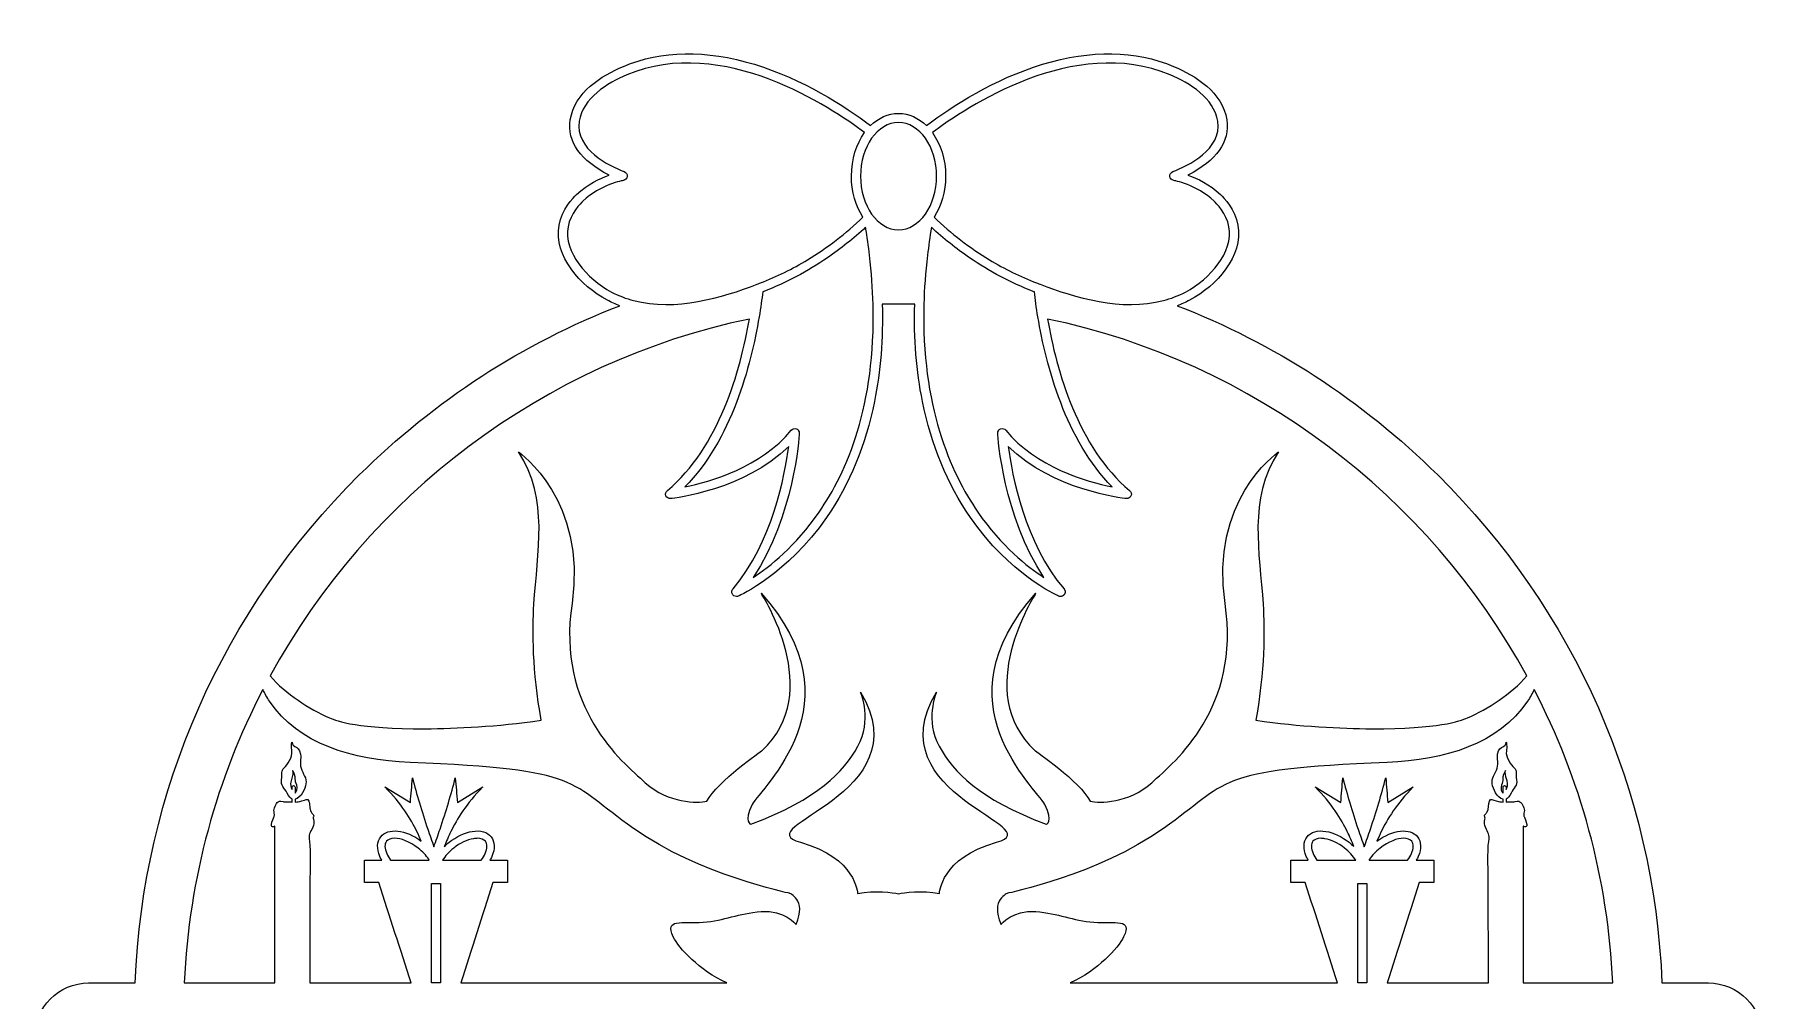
# Model space of a CAD drawing. Extents: x 106 to 1895, y -1900 to -99.
# Drawn here: x 106 to 1895, y -1099 to -99 of the extents above; entities that cross this region are included whole.
import ezdxf

# ---------------------------------------------------------------- set-up
doc = ezdxf.new("R2010")
doc.units = 0
doc.header["$MEASUREMENT"] = 0
doc.layers.add('Layer 1', color=7, linetype='Continuous')

msp = doc.modelspace()

# ---------------------------------------------------------------- linework, layer by layer
at = {"layer": 'Layer 1', "lineweight": 0}
for points in [[(526.2, -977.7), (526.2, -1080.7), (516.9, -1080.7), (516.9, -977.7), (526.2, -977.7)], [(1475.9, -1080.7), (1475.9, -977.7), (1485.2, -977.7), (1485.2, -1080.7), (1475.9, -1080.7)]]:
    msp.add_lwpolyline(points, dxfattribs=at)
for points, knots in [([(703.4, -365.7), (677.6, -352.1), (653.8, -324.4), (658.3, -298.1), (660.7, -284.5), (671.5, -273.7), (673.7, -271.6), (691.7, -254.5), (715.3, -250.3), (715.6, -250.2), (717.7, -249.9), (719.3, -248.1), (719.5, -246), (719.7, -243.9), (718.5, -241.9), (716.5, -241.1), (701, -235.1), (665.4, -218), (669.9, -189), (673.7, -164.8), (698.9, -149.5), (719.3, -140.9), (818.4, -99.3), (931.2, -174.9), (965.3, -200.7), (956.8, -212.4), (951.7, -228.3), (951.7, -245.8), (951.7, -262), (956.2, -276.9), (963.6, -288.3), (945.8, -305.2), (926.6, -319.9), (906.2, -332.3), (890.7, -341.7), (874.4, -349.7), (857.5, -356.3), (856.4, -356.8), (855.3, -357.1), (854.1, -357.6), (854, -357.7), (854, -357.7), (854, -357.7), (818, -371.4), (769.5, -385.9), (726.2, -374.5), (718.4, -372.5), (710.8, -369.6), (703.4, -365.7)], [0, 0, 0, 0, 1, 1, 1, 2, 2, 2, 3, 3, 3, 4, 4, 4, 5, 5, 5, 6, 6, 6, 7, 7, 7, 8, 8, 8, 9, 9, 9, 10, 10, 10, 11, 11, 11, 12, 12, 12, 13, 13, 13, 14, 14, 14, 15, 15, 15, 16, 16, 16, 16]), ([(1281.5, -140.9), (1302, -149.5), (1327.1, -164.8), (1330.9, -189), (1335.5, -218), (1299.8, -235.1), (1284.3, -241.1), (1282.3, -241.9), (1281.2, -243.9), (1281.3, -246), (1281.5, -248.1), (1283.1, -249.9), (1285.3, -250.2), (1285.5, -250.3), (1309.1, -254.5), (1327.1, -271.6), (1329.3, -273.7), (1340.2, -284.5), (1342.5, -298.1), (1347.1, -324.4), (1323.3, -352.1), (1297.4, -365.7), (1290, -369.6), (1282.4, -372.5), (1274.6, -374.5), (1231.4, -385.9), (1182.8, -371.4), (1147, -357.7), (1146.9, -357.7), (1146.8, -357.7), (1146.7, -357.6), (1145.6, -357.1), (1144.4, -356.7), (1143.3, -356.3), (1126.4, -349.7), (1110.2, -341.7), (1094.6, -332.3), (1074.2, -319.9), (1055.1, -305.2), (1037.2, -288.3), (1044.6, -276.9), (1049.2, -262), (1049.2, -245.8), (1049.2, -228.3), (1044, -212.4), (1035.5, -200.7), (1069.7, -174.9), (1182.4, -99.3), (1281.5, -140.9)], [0, 0, 0, 0, 1, 1, 1, 2, 2, 2, 3, 3, 3, 4, 4, 4, 5, 5, 5, 6, 6, 6, 7, 7, 7, 8, 8, 8, 9, 9, 9, 10, 10, 10, 11, 11, 11, 12, 12, 12, 13, 13, 13, 14, 14, 14, 15, 15, 15, 16, 16, 16, 16]), ([(1838.9, -1080.7), (1838.9, -1080.7), (1790.8, -1080.7), (1790.8, -1080.7), (1782.6, -881.8), (1700.8, -695.9), (1558.6, -555), (1480.4, -477.5), (1388.8, -418.4), (1288.9, -379.8), (1293.3, -378.2), (1297.6, -376.3), (1301.8, -374.1), (1329.8, -359.3), (1357.4, -328.7), (1351.8, -296.5), (1349, -280.4), (1337.2, -268.1), (1333.7, -264.7), (1322.4, -254.1), (1309.5, -248), (1300.1, -244.6), (1329.2, -230.2), (1343.7, -209.9), (1340.3, -187.6), (1335.7, -159), (1307.8, -141.7), (1285.2, -132.2), (1245.5, -115.5), (1199.9, -114.8), (1149.6, -130), (1099.3, -145.3), (1056.6, -172.9), (1029.3, -193.5), (1021.2, -185.5), (1011.3, -180.8), (1000.4, -180.8), (989.6, -180.8), (979.6, -185.5), (971.5, -193.5), (944.2, -172.9), (901.5, -145.3), (851.2, -130), (800.9, -114.8), (755.3, -115.5), (715.6, -132.2), (693, -141.7), (665.1, -159), (660.6, -187.6), (657.1, -209.9), (671.7, -230.2), (700.8, -244.6), (691.4, -248), (678.5, -254.1), (667.2, -264.7), (663.6, -268.1), (651.8, -280.4), (649, -296.5), (643.5, -328.7), (671, -359.3), (699, -374.1), (703.2, -376.3), (707.5, -378.2), (711.9, -379.8), (612.1, -418.4), (520.4, -477.5), (442.2, -555), (300.1, -695.9), (218.2, -881.8), (210.1, -1080.7), (210.1, -1080.7), (161.9, -1080.7), (161.9, -1080.7), (131.1, -1080.7), (106, -1105.8), (106, -1136.7), (106, -1136.7), (106, -1405.5), (106, -1405.5), (106, -1436.4), (131.1, -1461.5), (161.9, -1461.5), (161.9, -1461.5), (290.2, -1461.5), (290.2, -1461.5), (353, -1588.6), (448.8, -1696.4), (568.2, -1773.9), (695.5, -1856.4), (843.3, -1900.1), (995.7, -1900.1), (997.3, -1900.1), (998.8, -1900.1), (1000.4, -1900), (1002, -1900.1), (1003.6, -1900.1), (1005.1, -1900.1), (1157.5, -1900.1), (1305.3, -1856.4), (1432.6, -1773.9), (1552, -1696.4), (1647.8, -1588.6), (1710.6, -1461.5), (1710.6, -1461.5), (1838.9, -1461.5), (1838.9, -1461.5), (1869.7, -1461.5), (1894.8, -1436.4), (1894.8, -1405.5), (1894.8, -1405.5), (1894.8, -1136.7), (1894.8, -1136.7), (1894.8, -1105.8), (1869.7, -1080.7), (1838.9, -1080.7)], [0, 0, 0, 0, 1, 1, 1, 2, 2, 2, 3, 3, 3, 4, 4, 4, 5, 5, 5, 6, 6, 6, 7, 7, 7, 8, 8, 8, 9, 9, 9, 10, 10, 10, 11, 11, 11, 12, 12, 12, 13, 13, 13, 14, 14, 14, 15, 15, 15, 16, 16, 16, 17, 17, 17, 18, 18, 18, 19, 19, 19, 20, 20, 20, 21, 21, 21, 22, 22, 22, 23, 23, 23, 24, 24, 24, 25, 25, 25, 26, 26, 26, 27, 27, 27, 28, 28, 28, 29, 29, 29, 30, 30, 30, 31, 31, 31, 32, 32, 32, 33, 33, 33, 34, 34, 34, 35, 35, 35, 36, 36, 36, 37, 37, 37, 38, 38, 38, 38]), ([(1000.4, -190.3), (1022.1, -190.3), (1039.8, -215.1), (1039.8, -245.8), (1039.8, -276.3), (1022.1, -301.3), (1000.4, -301.3), (978.7, -301.3), (961.1, -276.3), (961.1, -245.8), (961.1, -215.1), (978.7, -190.3), (1000.4, -190.3)], [0, 0, 0, 0, 1, 1, 1, 2, 2, 2, 3, 3, 3, 4, 4, 4, 4]), ([(894.8, -507.3), (892.9, -506.6), (890.7, -507.1), (889.4, -508.7), (858.6, -546.7), (805.4, -561.9), (779.2, -567.4), (827.3, -519), (847.7, -441.7), (856.1, -391.5), (857.7, -381.7), (859, -372.9), (859.8, -365.5), (860.2, -365.4), (860.6, -365.3), (860.9, -365.1), (884.1, -356.1), (906.2, -344.4), (926.9, -330.2), (940.6, -320.8), (953.8, -310.3), (966.4, -298.7), (968, -308.6), (969.3, -318.3), (970.4, -327.7), (972.5, -345.5), (973.7, -362.4), (974.1, -378.5), (976.8, -483.1), (947.1, -551.8), (918.2, -593.5), (893.8, -628.7), (867.2, -649.8), (849.9, -661), (892.1, -597.8), (897.5, -515.8), (897.7, -512), (897.9, -510), (896.7, -508), (894.8, -507.3)], [0, 0, 0, 0, 1, 1, 1, 2, 2, 2, 3, 3, 3, 4, 4, 4, 5, 5, 5, 6, 6, 6, 7, 7, 7, 8, 8, 8, 9, 9, 9, 10, 10, 10, 11, 11, 11, 12, 12, 12, 13, 13, 13, 13]), ([(1151, -661), (1133.6, -649.8), (1107, -628.7), (1082.6, -593.5), (1053.8, -551.8), (1024, -483.1), (1026.7, -378.5), (1027.1, -362.4), (1028.3, -345.5), (1030.5, -327.7), (1031.5, -318.3), (1032.8, -308.6), (1034.5, -298.7), (1047, -310.3), (1060.2, -320.8), (1073.9, -330.2), (1094.6, -344.4), (1116.7, -356.1), (1139.9, -365.1), (1140.3, -365.3), (1140.7, -365.4), (1141.1, -365.5), (1141.9, -372.9), (1143.1, -381.7), (1144.7, -391.5), (1153.2, -441.7), (1173.5, -519), (1221.7, -567.4), (1195.4, -561.9), (1142.2, -546.7), (1111.5, -508.7), (1110.2, -507.1), (1108, -506.6), (1106.1, -507.3), (1104.1, -508), (1102.9, -510), (1103.1, -512), (1103.3, -515.8), (1108.8, -597.7), (1151, -661)], [0, 0, 0, 0, 1, 1, 1, 2, 2, 2, 3, 3, 3, 4, 4, 4, 5, 5, 5, 6, 6, 6, 7, 7, 7, 8, 8, 8, 9, 9, 9, 10, 10, 10, 11, 11, 11, 12, 12, 12, 13, 13, 13, 13]), ([(846.1, -393.6), (836.9, -446.5), (814.5, -527.1), (761.1, -571), (759.5, -572.4), (758.9, -574.6), (759.7, -576.5), (760.5, -578.5), (762.5, -579.6), (764.6, -579.4), (767.9, -579), (841, -570.7), (886.8, -525.5), (882.9, -555.2), (869.8, -625), (829.1, -672.8), (828.3, -673.7), (827.9, -674.8), (827.9, -676), (827.9, -676.6), (828.1, -677.2), (828.3, -677.8), (829.1, -679.6), (830.8, -680.7), (832.7, -680.7), (833.3, -680.7), (833.9, -680.6), (834.5, -680.3), (836.6, -679.4), (884.7, -658.4), (925.9, -598.9), (949.8, -564.5), (966.5, -524.1), (975.6, -478.8), (981.9, -447.5), (984.6, -413.9), (983.6, -378.3), (987.6, -378.2), (991.7, -378.1), (995.7, -378.1), (997.3, -378.1), (998.7, -378.1), (1000.2, -378.2), (1000.2, -378.2), (1000.6, -378.2), (1000.6, -378.2), (1002.1, -378.1), (1003.6, -378.1), (1005.1, -378.1), (1009.1, -378.1), (1013.2, -378.2), (1017.2, -378.3), (1016.2, -413.9), (1018.9, -447.5), (1025.2, -478.8), (1034.3, -524.1), (1051, -564.5), (1074.9, -598.9), (1115.7, -657.8), (1163.2, -679), (1166.2, -680.3), (1166.8, -680.6), (1167.5, -680.7), (1168.2, -680.7), (1168.6, -680.7), (1169.1, -680.6), (1169.5, -680.5), (1169.5, -680.5), (1169.5, -680.5), (1169.5, -680.5), (1169.9, -680.4), (1170.4, -680.2), (1170.7, -679.9), (1170.7, -679.9), (1170.8, -679.9), (1170.8, -679.9), (1170.9, -679.8), (1171.1, -679.7), (1171.3, -679.5), (1171.5, -679.4), (1171.6, -679.2), (1171.7, -679.1), (1171.7, -679), (1171.8, -679), (1171.8, -679), (1172.1, -678.6), (1172.4, -678.2), (1172.5, -677.9), (1172.5, -677.9), (1172.5, -677.8), (1172.5, -677.8), (1172.5, -677.8), (1172.5, -677.7), (1172.6, -677.7), (1172.6, -677.5), (1172.8, -677.2), (1172.8, -677), (1172.8, -677), (1172.8, -676.7), (1172.8, -676.7), (1172.9, -676.5), (1172.9, -676.3), (1172.9, -676.1), (1172.9, -676), (1172.9, -675.9), (1172.9, -675.7), (1172.9, -675.5), (1172.9, -675.4), (1172.8, -675.2), (1172.8, -675.1), (1172.8, -674.9), (1172.8, -674.8), (1172.7, -674.6), (1172.6, -674.5), (1172.6, -674.4), (1172.6, -674.2), (1172.5, -674.1), (1172.4, -674), (1172.4, -673.8), (1172.3, -673.7), (1172.2, -673.5), (1172.1, -673.4), (1172, -673.2), (1172, -673.1), (1171.9, -673.1), (1171.8, -673), (1171.8, -672.9), (1131, -625), (1117.9, -555.2), (1114, -525.5), (1159.9, -570.7), (1232.9, -579), (1236.2, -579.4), (1238.3, -579.6), (1240.3, -578.5), (1241.1, -576.5), (1241.9, -574.6), (1241.4, -572.4), (1239.7, -571), (1186.3, -527.1), (1163.9, -446.5), (1154.7, -393.6), (1368.4, -438.2), (1549, -576.4), (1651, -763), (1634.7, -781.5), (1610.7, -797.2), (1589.6, -806.2), (1581.3, -809.7), (1560.1, -817.9), (1490.4, -817.6), (1457.7, -817.4), (1417, -815.4), (1370.3, -808.8), (1379.6, -757.5), (1379.6, -716.6), (1377.8, -688.7), (1374.5, -635), (1361.8, -580), (1393.8, -531.2), (1390.6, -533.4), (1322.7, -582.5), (1338.5, -688), (1354.6, -796.1), (1287.1, -851.5), (1262.6, -873.4), (1238.2, -895.2), (1208.6, -894.7), (1198.9, -892.6), (1188.5, -872.4), (1141.7, -840.2), (1141.7, -840.2), (1076.1, -780.1), (1141.3, -679.3), (1142.7, -677.2), (1039.9, -791.8), (1143, -877.9), (1151.9, -896.1), (1161, -914.4), (1153.2, -916.5), (1153.2, -916.5), (1083.2, -889.8), (1057.6, -862.7), (1042.5, -835.7), (1027.7, -809.3), (1039.1, -781.2), (1039.6, -779.9), (975.9, -887.3), (1159.8, -918.9), (1101.9, -935), (1044.1, -951.1), (1042.7, -988.1), (1042.7, -988.1), (1024.9, -984.5), (1005.8, -987.3), (1000.4, -988.3), (995, -987.3), (975.9, -984.5), (958.1, -988.1), (958.1, -988.1), (956.7, -951.1), (898.9, -935), (841, -918.9), (1024.9, -887.3), (961.2, -779.9), (961.7, -781.2), (973.2, -809.3), (958.4, -835.7), (943.2, -862.7), (917.6, -889.8), (847.7, -916.5), (847.7, -916.5), (839.9, -914.4), (848.9, -896.1), (857.9, -877.9), (961, -791.8), (858.1, -677.2), (859.5, -679.3), (924.8, -780.1), (859.1, -840.2), (859.1, -840.2), (812.4, -872.4), (802, -892.6), (792.2, -894.7), (762.6, -895.2), (738.2, -873.4), (713.8, -851.5), (646.2, -796.1), (662.4, -688), (678.2, -581.3), (608.6, -532.3), (606.9, -531.1), (606.9, -531.1), (606.9, -531.2), (607, -531.2), (639, -580), (626.3, -635), (623, -688.7), (621.3, -716.6), (621.3, -757.5), (630.6, -808.8), (583.9, -815.4), (543.2, -817.4), (510.5, -817.6), (440.7, -817.9), (419.6, -809.7), (411.2, -806.2), (390.1, -797.2), (366.2, -781.5), (349.8, -763), (451.9, -576.4), (632.4, -438.2), (846.1, -393.6)], [0, 0, 0, 0, 1, 1, 1, 2, 2, 2, 3, 3, 3, 4, 4, 4, 5, 5, 5, 6, 6, 6, 7, 7, 7, 8, 8, 8, 9, 9, 9, 10, 10, 10, 11, 11, 11, 12, 12, 12, 13, 13, 13, 14, 14, 14, 15, 15, 15, 16, 16, 16, 17, 17, 17, 18, 18, 18, 19, 19, 19, 20, 20, 20, 21, 21, 21, 22, 22, 22, 23, 23, 23, 24, 24, 24, 25, 25, 25, 26, 26, 26, 27, 27, 27, 28, 28, 28, 29, 29, 29, 30, 30, 30, 31, 31, 31, 32, 32, 32, 33, 33, 33, 34, 34, 34, 35, 35, 35, 36, 36, 36, 37, 37, 37, 38, 38, 38, 39, 39, 39, 40, 40, 40, 41, 41, 41, 42, 42, 42, 43, 43, 43, 44, 44, 44, 45, 45, 45, 46, 46, 46, 47, 47, 47, 48, 48, 48, 49, 49, 49, 50, 50, 50, 51, 51, 51, 52, 52, 52, 53, 53, 53, 54, 54, 54, 55, 55, 55, 56, 56, 56, 57, 57, 57, 58, 58, 58, 59, 59, 59, 60, 60, 60, 61, 61, 61, 62, 62, 62, 63, 63, 63, 64, 64, 64, 65, 65, 65, 66, 66, 66, 67, 67, 67, 68, 68, 68, 69, 69, 69, 70, 70, 70, 71, 71, 71, 72, 72, 72, 73, 73, 73, 74, 74, 74, 75, 75, 75, 76, 76, 76, 77, 77, 77, 78, 78, 78, 79, 79, 79, 80, 80, 80, 81, 81, 81, 82, 82, 82, 83, 83, 83, 84, 84, 84, 84]), ([(342.3, -777), (344.4, -781.1), (346.6, -785.2), (349.3, -789.2), (378.9, -833.1), (434.6, -850.2), (494.7, -852.5), (675.5, -859.5), (657.8, -872.8), (726, -920.8), (794.3, -968.8), (887.2, -987.8), (887.2, -987.8), (887.2, -987.8), (906, -994.2), (894.3, -1020), (894.3, -1020), (882.2, -1005), (858.3, -1006.8), (834.4, -1008.5), (820.6, -1016.1), (798.2, -1017.8), (775.6, -1019.4), (757.9, -1013.5), (767.3, -1032.9), (773.1, -1044.7), (794.1, -1067.6), (822.7, -1080.7), (822.7, -1080.7), (547.2, -1080.7), (547.2, -1080.7), (558.2, -1046.1), (569.4, -1011.4), (580.5, -976.8), (580.5, -976.8), (595.6, -976.8), (595.6, -976.8), (595.6, -976.8), (595.6, -953.7), (595.6, -953.7), (595.6, -953.7), (577.5, -953.7), (577.5, -953.7), (578.2, -952.4), (578.9, -951.1), (579.5, -949.7), (582.9, -941.7), (582.6, -934.4), (578.7, -929.4), (574.7, -924.4), (567.8, -922.4), (559.1, -923.8), (551.3, -925.1), (542.8, -929.2), (535.2, -935.1), (533.4, -936.5), (531.8, -937.9), (530.2, -939.5), (532.3, -934.4), (534.5, -929.1), (537, -924), (543.1, -911.5), (553, -895.1), (570.1, -877.8), (570.1, -877.8), (543.7, -893.9), (543.7, -893.9), (543, -885.4), (542.4, -877), (541.6, -868.5), (537.3, -885.3), (532, -903), (525.8, -921.4), (523.7, -927.6), (521.6, -933.7), (519.4, -939.7), (517.3, -933.7), (515.1, -927.6), (513, -921.4), (506.9, -903), (501.6, -885.3), (497.2, -868.5), (496.5, -877), (495.8, -885.4), (495.1, -893.9), (495.1, -893.9), (468.8, -877.8), (468.8, -877.8), (485.8, -895.1), (495.8, -911.5), (501.8, -924), (503.4, -927.3), (504.9, -930.7), (506.4, -934), (490.1, -921.9), (471.8, -919.8), (464.4, -929.4), (460.4, -934.4), (460.1, -941.7), (463.5, -949.7), (464.1, -951.1), (464.8, -952.4), (465.5, -953.7), (465.5, -953.7), (447.5, -953.7), (447.5, -953.7), (447.5, -953.7), (447.5, -976.8), (447.5, -976.8), (447.5, -976.8), (462.5, -976.8), (462.5, -976.8), (473.6, -1011.4), (484.7, -1046.1), (495.8, -1080.7), (495.8, -1080.7), (391, -1080.7), (391, -1080.7), (391, -1080.7), (391.1, -972.1), (391.1, -972.1), (391.1, -972.1), (391.9, -942.5), (390.7, -934.3), (389.4, -926.1), (391.1, -925.9), (394.1, -919.6), (395.3, -916.9), (395.5, -914.2), (394.7, -911.3), (394.5, -910.6), (394.2, -909.9), (394.5, -909.1), (394.6, -908.8), (394.9, -908.4), (395, -908.1), (395.1, -907.4), (394.8, -906.8), (394.3, -906.3), (393.6, -905.3), (392.8, -904.6), (392.2, -903.6), (390.2, -900.6), (391.3, -895.6), (390, -892.5), (388.5, -889.4), (386.7, -891.1), (382.8, -892.2), (379.1, -893.4), (378.6, -893.2), (375.7, -893.5), (375.7, -893.5), (375.7, -890.4), (375.7, -890.4), (382.3, -889.3), (386, -879.7), (387, -874.5), (388.1, -869), (383.7, -864.2), (381.9, -858.3), (380.2, -852.4), (382.3, -849.6), (381.3, -843.8), (380.4, -838), (378.2, -837.5), (375.4, -836), (372.6, -834.4), (372.5, -831.5), (372.5, -831.5), (372.5, -831.5), (371.5, -833.6), (372.4, -840.5), (373.3, -847.3), (367.8, -854.7), (364.3, -858), (360.8, -861.3), (362.9, -863.8), (361.8, -870.3), (360.6, -876.8), (364.7, -878.3), (367.4, -884.2), (369.3, -888.2), (371.4, -889.8), (372.6, -890.4), (372.6, -890.4), (372.6, -893.5), (372.6, -893.5), (371.2, -893.4), (370, -893.1), (367.3, -893.2), (362.9, -893.5), (365.5, -893), (361, -892.5), (359, -892.3), (357.4, -893.4), (356.5, -895.1), (355.6, -896.7), (354.3, -898.9), (353.9, -900.7), (353.4, -902.6), (354.3, -904.3), (354.3, -906.2), (354.2, -909.3), (354.3, -906.7), (351.8, -914.2), (349.3, -921.8), (354.9, -918.4), (354.9, -918.4), (354.9, -918.4), (354.9, -1080.7), (354.9, -1080.7), (354.9, -1080.7), (261, -1080.7), (261, -1080.7), (265.8, -971.8), (294.7, -868.8), (342.3, -777)], [0, 0, 0, 0, 1, 1, 1, 2, 2, 2, 3, 3, 3, 4, 4, 4, 5, 5, 5, 6, 6, 6, 7, 7, 7, 8, 8, 8, 9, 9, 9, 10, 10, 10, 11, 11, 11, 12, 12, 12, 13, 13, 13, 14, 14, 14, 15, 15, 15, 16, 16, 16, 17, 17, 17, 18, 18, 18, 19, 19, 19, 20, 20, 20, 21, 21, 21, 22, 22, 22, 23, 23, 23, 24, 24, 24, 25, 25, 25, 26, 26, 26, 27, 27, 27, 28, 28, 28, 29, 29, 29, 30, 30, 30, 31, 31, 31, 32, 32, 32, 33, 33, 33, 34, 34, 34, 35, 35, 35, 36, 36, 36, 37, 37, 37, 38, 38, 38, 39, 39, 39, 40, 40, 40, 41, 41, 41, 42, 42, 42, 43, 43, 43, 44, 44, 44, 45, 45, 45, 46, 46, 46, 47, 47, 47, 48, 48, 48, 49, 49, 49, 50, 50, 50, 51, 51, 51, 52, 52, 52, 53, 53, 53, 54, 54, 54, 55, 55, 55, 56, 56, 56, 57, 57, 57, 58, 58, 58, 59, 59, 59, 60, 60, 60, 61, 61, 61, 62, 62, 62, 63, 63, 63, 64, 64, 64, 65, 65, 65, 66, 66, 66, 67, 67, 67, 68, 68, 68, 69, 69, 69, 70, 70, 70, 71, 71, 71, 72, 72, 72, 72]), ([(1658.5, -777), (1706.1, -868.8), (1735, -971.8), (1739.9, -1080.7), (1739.9, -1080.7), (1647.1, -1080.7), (1647.1, -1080.7), (1647.1, -1080.7), (1647.1, -918.4), (1647.1, -918.4), (1647.1, -918.4), (1652.7, -921.8), (1650.3, -914.2), (1647.8, -906.7), (1647.8, -909.3), (1647.8, -906.2), (1647.7, -904.3), (1648.7, -902.6), (1648.2, -900.7), (1647.8, -898.9), (1646.5, -896.7), (1645.6, -895.1), (1644.7, -893.4), (1643.1, -892.3), (1641, -892.5), (1636.6, -893), (1639.2, -893.5), (1634.8, -893.2), (1632, -893.1), (1630.8, -893.4), (1629.5, -893.5), (1629.5, -893.5), (1629.5, -890.4), (1629.5, -890.4), (1630.7, -889.8), (1632.8, -888.2), (1634.6, -884.2), (1637.4, -878.3), (1641.4, -876.8), (1640.3, -870.3), (1639.2, -863.8), (1641.3, -861.3), (1637.8, -858), (1634.3, -854.7), (1628.8, -847.3), (1629.7, -840.5), (1630.6, -833.6), (1629.6, -831.5), (1629.6, -831.5), (1629.6, -831.5), (1629.5, -834.4), (1626.7, -836), (1623.8, -837.5), (1621.6, -838), (1620.7, -843.8), (1619.8, -849.6), (1621.9, -852.4), (1620.2, -858.3), (1618.4, -864.2), (1614, -869), (1615, -874.5), (1616, -879.7), (1619.8, -889.3), (1626.3, -890.4), (1626.3, -890.4), (1626.3, -893.5), (1626.3, -893.5), (1623.4, -893.2), (1623, -893.4), (1619.2, -892.2), (1615.4, -891.1), (1613.5, -889.4), (1612.1, -892.5), (1610.8, -895.6), (1611.8, -900.6), (1609.9, -903.6), (1609.2, -904.6), (1608.5, -905.3), (1607.7, -906.3), (1607.3, -906.8), (1606.9, -907.4), (1607.1, -908.1), (1607.1, -908.4), (1607.4, -908.8), (1607.5, -909.1), (1607.8, -909.9), (1607.6, -910.6), (1607.4, -911.3), (1606.6, -914.2), (1606.8, -916.9), (1608, -919.6), (1610.9, -925.9), (1612.7, -926.1), (1611.4, -934.3), (1610.1, -942.5), (1610.9, -972.1), (1610.9, -972.1), (1610.9, -972.1), (1611.1, -1080.7), (1611.1, -1080.7), (1611.1, -1080.7), (1506.2, -1080.7), (1506.2, -1080.7), (1517.4, -1046.1), (1528.5, -1011.4), (1539.6, -976.8), (1539.6, -976.8), (1554.6, -976.8), (1554.6, -976.8), (1554.6, -976.8), (1554.6, -953.7), (1554.6, -953.7), (1554.6, -953.7), (1536.5, -953.7), (1536.5, -953.7), (1537.3, -952.4), (1537.9, -951.1), (1538.5, -949.7), (1542, -941.7), (1541.7, -934.4), (1537.7, -929.4), (1530.2, -919.8), (1512, -921.9), (1495.7, -934), (1497.1, -930.7), (1498.6, -927.3), (1500.2, -924), (1506.3, -911.5), (1516.2, -895.1), (1533.3, -877.8), (1533.3, -877.8), (1506.9, -893.9), (1506.9, -893.9), (1506.2, -885.4), (1505.6, -877), (1504.9, -868.5), (1500.4, -885.3), (1495.2, -903), (1489, -921.4), (1486.9, -927.6), (1484.8, -933.7), (1482.6, -939.7), (1480.5, -933.7), (1478.3, -927.6), (1476.2, -921.4), (1470, -903), (1464.8, -885.3), (1460.4, -868.5), (1459.7, -877), (1459, -885.4), (1458.3, -893.9), (1458.3, -893.9), (1431.9, -877.8), (1431.9, -877.8), (1449, -895.1), (1459, -911.5), (1465, -924), (1467.5, -929.1), (1469.8, -934.4), (1471.8, -939.5), (1470.3, -937.9), (1468.6, -936.5), (1466.8, -935.1), (1459.2, -929.2), (1450.7, -925.1), (1442.9, -923.8), (1434.3, -922.4), (1427.3, -924.4), (1423.4, -929.4), (1419.4, -934.4), (1419.2, -941.7), (1422.6, -949.7), (1423.2, -951.1), (1423.8, -952.4), (1424.6, -953.7), (1424.6, -953.7), (1406.5, -953.7), (1406.5, -953.7), (1406.5, -953.7), (1406.5, -976.8), (1406.5, -976.8), (1406.5, -976.8), (1421.5, -976.8), (1421.5, -976.8), (1432.7, -1011.4), (1443.8, -1046.1), (1454.9, -1080.7), (1454.9, -1080.7), (1178.2, -1080.7), (1178.2, -1080.7), (1206.7, -1067.6), (1227.7, -1044.7), (1233.5, -1032.9), (1243, -1013.5), (1225.2, -1019.4), (1202.7, -1017.8), (1180.2, -1016.1), (1166.4, -1008.5), (1142.5, -1006.8), (1118.7, -1005), (1106.6, -1020), (1106.6, -1020), (1094.9, -994.2), (1113.7, -987.8), (1113.7, -987.8), (1113.7, -987.8), (1206.6, -968.8), (1274.8, -920.8), (1343.1, -872.8), (1325.4, -859.5), (1506.2, -852.5), (1566.2, -850.2), (1622, -833.1), (1651.6, -789.2), (1654.3, -785.2), (1656.5, -781.1), (1658.5, -777)], [0, 0, 0, 0, 1, 1, 1, 2, 2, 2, 3, 3, 3, 4, 4, 4, 5, 5, 5, 6, 6, 6, 7, 7, 7, 8, 8, 8, 9, 9, 9, 10, 10, 10, 11, 11, 11, 12, 12, 12, 13, 13, 13, 14, 14, 14, 15, 15, 15, 16, 16, 16, 17, 17, 17, 18, 18, 18, 19, 19, 19, 20, 20, 20, 21, 21, 21, 22, 22, 22, 23, 23, 23, 24, 24, 24, 25, 25, 25, 26, 26, 26, 27, 27, 27, 28, 28, 28, 29, 29, 29, 30, 30, 30, 31, 31, 31, 32, 32, 32, 33, 33, 33, 34, 34, 34, 35, 35, 35, 36, 36, 36, 37, 37, 37, 38, 38, 38, 39, 39, 39, 40, 40, 40, 41, 41, 41, 42, 42, 42, 43, 43, 43, 44, 44, 44, 45, 45, 45, 46, 46, 46, 47, 47, 47, 48, 48, 48, 49, 49, 49, 50, 50, 50, 51, 51, 51, 52, 52, 52, 53, 53, 53, 54, 54, 54, 55, 55, 55, 56, 56, 56, 57, 57, 57, 58, 58, 58, 59, 59, 59, 60, 60, 60, 61, 61, 61, 62, 62, 62, 63, 63, 63, 64, 64, 64, 65, 65, 65, 66, 66, 66, 67, 67, 67, 68, 68, 68, 69, 69, 69, 70, 70, 70, 71, 71, 71, 72, 72, 72, 72]), ([(373.2, -860.8), (373.2, -860.8), (375.5, -863.9), (375.8, -867.2), (376.1, -870.5), (375.9, -871.9), (376.8, -874.1), (377.7, -876.1), (378.4, -880.7), (376.6, -883.4), (376.3, -883.9), (375.9, -884.2), (375.7, -884.3), (375.7, -884.3), (375.7, -878.1), (375.7, -878.1), (375.7, -877.7), (375.5, -877.3), (375.2, -877), (374.9, -876.7), (374.5, -876.5), (374.1, -876.5), (373.2, -876.5), (372.6, -877.2), (372.6, -878.1), (372.6, -878.1), (372.6, -880.4), (372.6, -880.4), (371.5, -878.5), (370.4, -875.4), (371.6, -871.6), (373.6, -865), (373.9, -863.2), (373.2, -860.8)], [0, 0, 0, 0, 1, 1, 1, 2, 2, 2, 3, 3, 3, 4, 4, 4, 5, 5, 5, 6, 6, 6, 7, 7, 7, 8, 8, 8, 9, 9, 9, 10, 10, 10, 11, 11, 11, 11]), ([(1630.4, -871.6), (1631.6, -875.4), (1630.6, -878.5), (1629.5, -880.4), (1629.5, -880.4), (1629.5, -878.1), (1629.5, -878.1), (1629.5, -877.2), (1628.8, -876.5), (1627.9, -876.5), (1627.5, -876.5), (1627.1, -876.7), (1626.8, -877), (1626.5, -877.3), (1626.3, -877.7), (1626.3, -878.1), (1626.3, -878.1), (1626.3, -884.3), (1626.3, -884.3), (1626.1, -884.2), (1625.8, -883.9), (1625.4, -883.4), (1623.6, -880.7), (1624.4, -876.1), (1625.3, -874.1), (1626.2, -871.9), (1625.9, -870.5), (1626.2, -867.2), (1626.6, -863.9), (1628.8, -860.8), (1628.8, -860.8), (1628.2, -863.2), (1628.5, -865), (1630.4, -871.6)], [0, 0, 0, 0, 1, 1, 1, 2, 2, 2, 3, 3, 3, 4, 4, 4, 5, 5, 5, 6, 6, 6, 7, 7, 7, 8, 8, 8, 9, 9, 9, 10, 10, 10, 11, 11, 11, 11]), ([(514.4, -953.3), (514.3, -953.4), (514.2, -953.6), (514.2, -953.7), (514.2, -953.7), (474.6, -953.7), (474.6, -953.7), (472.9, -951.4), (471.6, -949), (470.6, -946.7), (468.3, -941.4), (468.2, -936.8), (470.3, -934.1), (471.9, -932.1), (474.9, -931), (478.7, -931), (485.2, -931), (494.3, -934.2), (503.1, -941.1), (507.6, -944.6), (511.4, -948.6), (514.2, -952.7), (514.2, -952.9), (514.3, -953.1), (514.4, -953.3)], [0, 0, 0, 0, 1, 1, 1, 2, 2, 2, 3, 3, 3, 4, 4, 4, 5, 5, 5, 6, 6, 6, 7, 7, 7, 8, 8, 8, 8]), ([(528.2, -953.7), (531.1, -949.3), (535.1, -944.9), (539.9, -941.1), (546.5, -935.9), (553.8, -932.4), (560.4, -931.4), (561.8, -931.1), (563.1, -931), (564.3, -931), (568.1, -931), (571.1, -932.1), (572.7, -934.1), (574.8, -936.8), (574.7, -941.4), (572.5, -946.7), (571.5, -949), (570.1, -951.4), (568.4, -953.7), (568.4, -953.7), (528.2, -953.7), (528.2, -953.7)], [0, 0, 0, 0, 1, 1, 1, 2, 2, 2, 3, 3, 3, 4, 4, 4, 5, 5, 5, 6, 6, 6, 7, 7, 7, 7]), ([(1473.8, -953.7), (1473.8, -953.7), (1433.6, -953.7), (1433.6, -953.7), (1431.9, -951.4), (1430.6, -949), (1429.6, -946.7), (1427.3, -941.4), (1427.3, -936.8), (1429.4, -934.1), (1431, -932.1), (1433.9, -931), (1437.7, -931), (1439, -931), (1440.3, -931.1), (1441.7, -931.4), (1448.3, -932.4), (1455.5, -935.9), (1462.2, -941.1), (1467, -944.9), (1471, -949.3), (1473.8, -953.7)], [0, 0, 0, 0, 1, 1, 1, 2, 2, 2, 3, 3, 3, 4, 4, 4, 5, 5, 5, 6, 6, 6, 7, 7, 7, 7]), ([(1487.7, -953.3), (1487.8, -953.1), (1487.8, -952.9), (1487.9, -952.7), (1490.7, -948.6), (1494.5, -944.6), (1499, -941.1), (1507.8, -934.2), (1516.8, -931), (1523.3, -931), (1527.2, -931), (1530.2, -932.1), (1531.7, -934.1), (1533.9, -936.8), (1533.8, -941.4), (1531.5, -946.7), (1530.5, -949), (1529.1, -951.4), (1527.5, -953.7), (1527.5, -953.7), (1487.9, -953.7), (1487.9, -953.7), (1487.8, -953.6), (1487.7, -953.4), (1487.7, -953.3)], [0, 0, 0, 0, 1, 1, 1, 2, 2, 2, 3, 3, 3, 4, 4, 4, 5, 5, 5, 6, 6, 6, 7, 7, 7, 8, 8, 8, 8])]:
    msp.add_open_spline(points, degree=3, knots=knots, dxfattribs=at)

doc.saveas('drawing.dxf')
